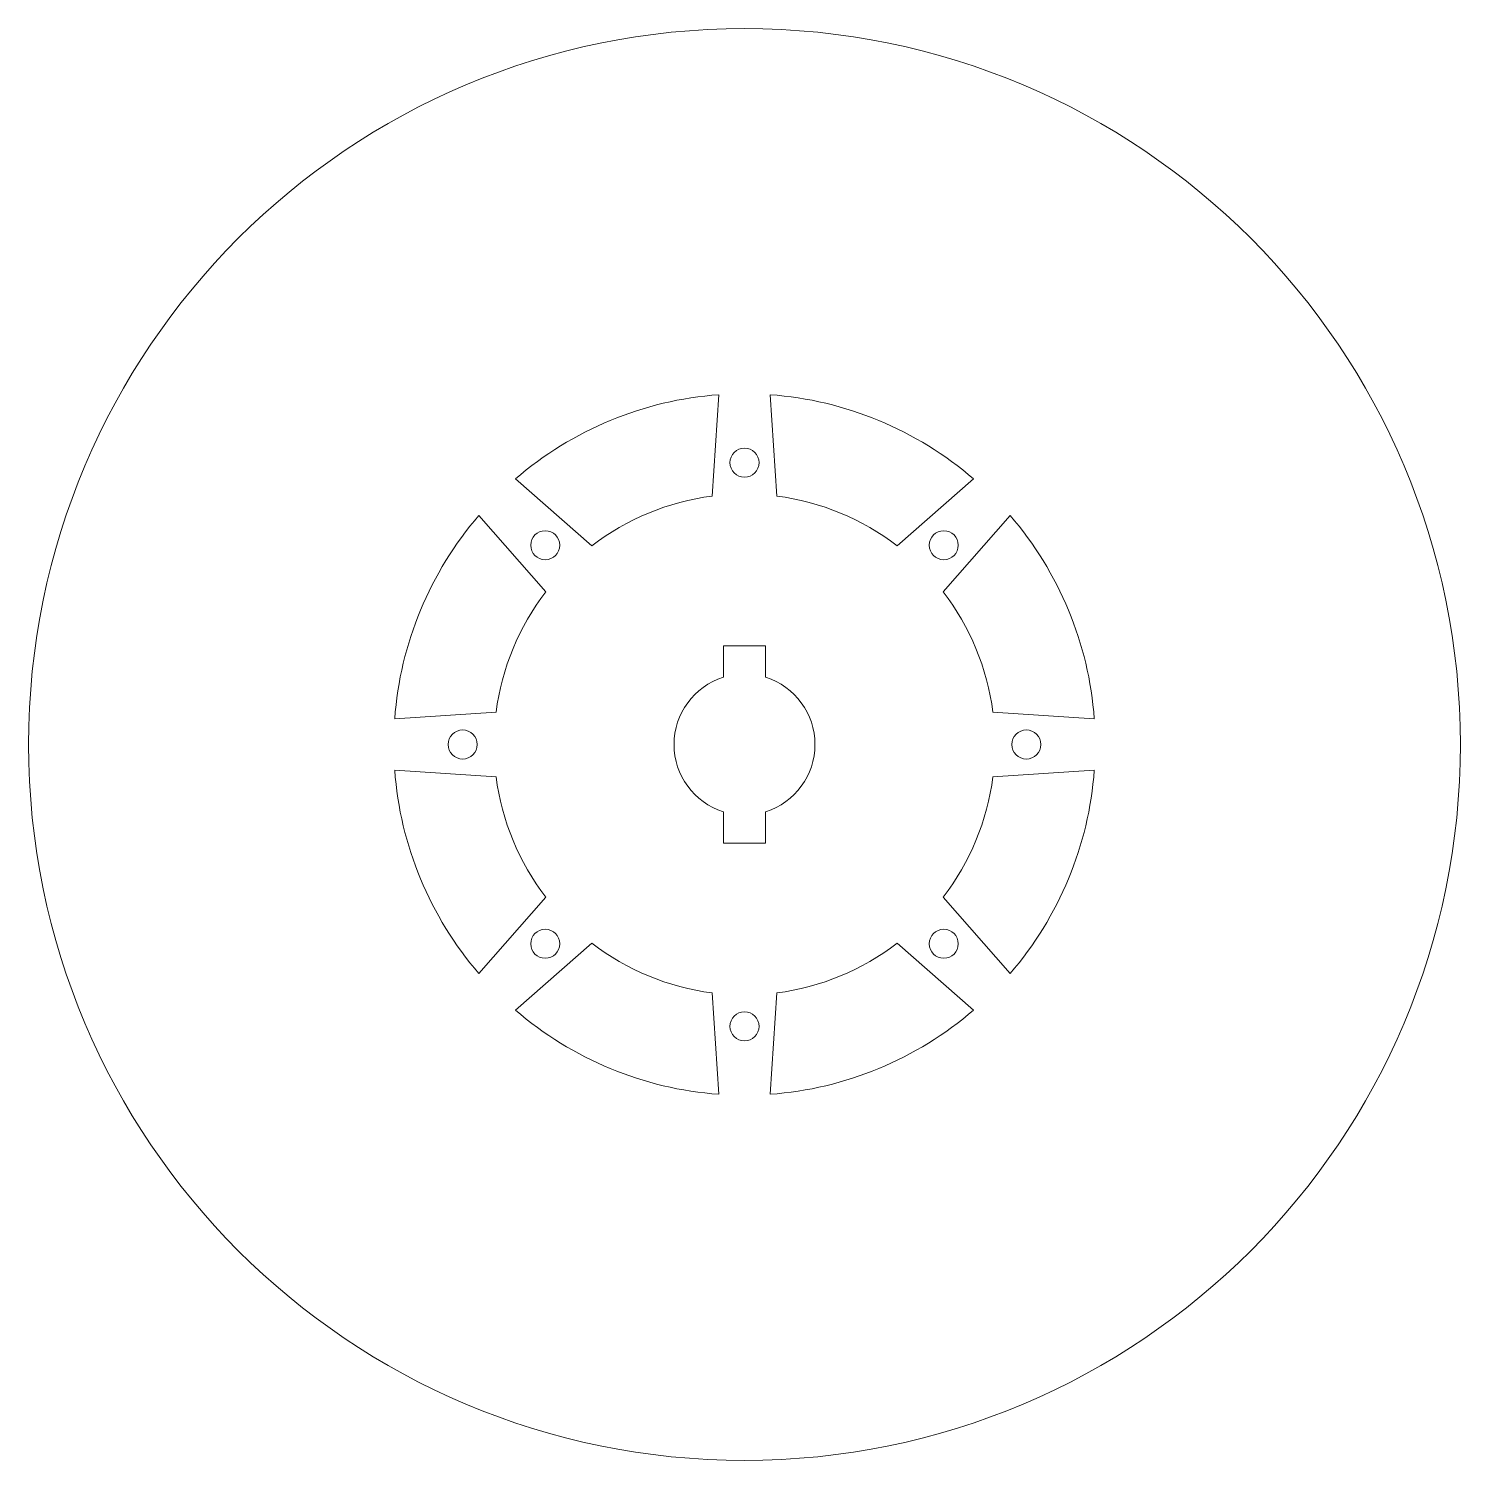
# Model space of a CAD drawing. Header units: millimetres. Extents: x -51 to 51, y -51 to 51.
import ezdxf

# ---------------------------------------------------------------- set-up
doc = ezdxf.new("R2010")
doc.units = ezdxf.units.MM

msp = doc.modelspace()

# ---------------------------------------------------------------- linework, layer by layer
at = {"color": 7, "linetype": 'Continuous', "lineweight": 15}
for p, q in [((-2.3, 17.63), (-1.83, 24.82)), ((1.83, 24.82), (2.3, 17.63)), ((-16.26, 18.85), (-10.84, 14.09)), ((10.84, 14.09), (16.26, 18.85)), ((-14.09, 10.84), (-18.85, 16.26)), ((18.85, 16.26), (14.09, 10.84)), ((1.5, 7), (-1.5, 7)), ((-1.5, 7), (-1.5, 4.77)), ((1.5, 4.77), (1.5, 7)), ((-24.82, 1.83), (-17.63, 2.3)), ((17.63, 2.3), (24.82, 1.83)), ((-17.63, -2.3), (-24.82, -1.83)), ((24.82, -1.83), (17.63, -2.3)), ((-1.5, -4.77), (-1.5, -7)), ((1.5, -7), (1.5, -4.77)), ((-1.5, -7), (1.5, -7)), ((-18.85, -16.26), (-14.09, -10.84)), ((14.09, -10.84), (18.85, -16.26)), ((-10.84, -14.09), (-16.26, -18.85)), ((16.26, -18.85), (10.84, -14.09)), ((-1.83, -24.82), (-2.3, -17.63)), ((2.3, -17.63), (1.83, -24.82))]:
    msp.add_line(p, q, dxfattribs=at)
for centre, radius in [((0, 0), 50.8), ((0, 20), 1.03), ((-14.14, 14.14), 1.03), ((14.14, 14.14), 1.03), ((-20, 0), 1.03), ((20, 0), 1.03), ((-14.14, -14.14), 1.03), ((14.14, -14.14), 1.03), ((0, -20), 1.03)]:
    msp.add_circle(centre, radius, dxfattribs=at)
for radius, start, end in [(24.89, 94.2188, 130.7812), (24.89, 49.2188, 85.7812), (17.78, 97.4325, 127.5675), (17.78, 52.4325, 82.5675), (24.89, 139.2188, 175.7812), (24.89, 4.2188, 40.7812), (17.78, 142.4325, 172.5675), (17.78, 7.4325, 37.5675), (5, 107.4576, 252.5424), (5, 287.4576, 72.5424), (24.89, 184.2188, 220.7812), (24.89, 319.2188, 355.7812), (17.78, 187.4325, 217.5675), (17.78, 322.4325, 352.5675), (17.78, 232.4325, 262.5675), (17.78, 277.4325, 307.5675), (24.89, 229.2188, 265.7812), (24.89, 274.2188, 310.7812)]:
    msp.add_arc((0, 0), radius, start, end, dxfattribs=at)

doc.saveas('drawing.dxf')
